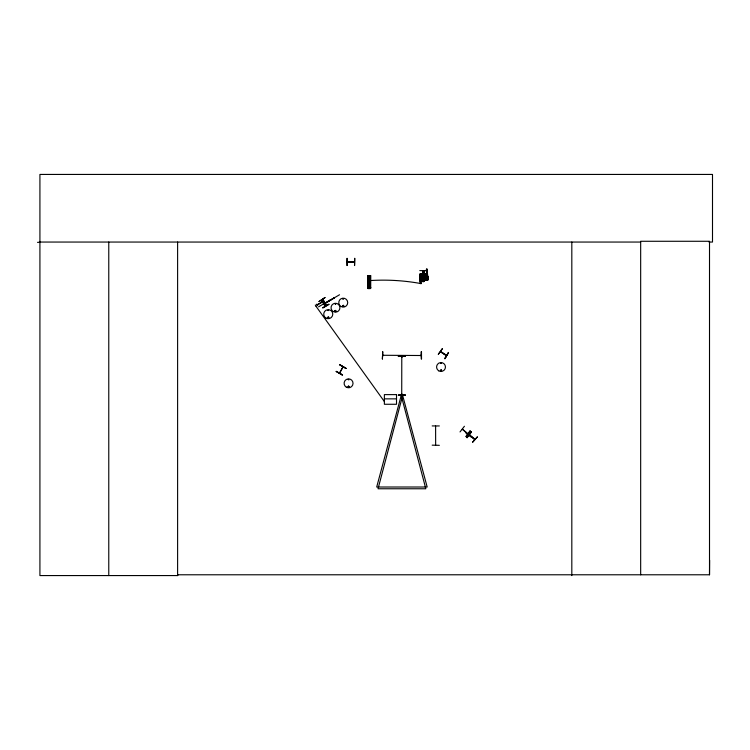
<?xml version="1.0" encoding="UTF-8"?>
<svg xmlns="http://www.w3.org/2000/svg" width="750" height="750" viewBox="0 0 750 750"><rect width="100%" height="100%" fill="white"/><g stroke="black" fill="none" stroke-linecap="round" stroke-linejoin="round"><path stroke-width="1.12" d="M708.994 242.053L712.5 242.053L712.5 174.431L39.919 174.431L39.919 575.569L177.713 575.569L177.619 574.781L709.509 574.781L709.612 560.278M419.934 275.578C418.003 272.316 429.441 275.138 426.206 274.181M419.803 279.947L420.45 279.947L419.803 279.947L419.859 274.144L420.647 274.181L420.581 275.503L419.878 275.531L426.947 275.503L426.3 275.578M420.45 279.947L420.6 274.341M422.203 281.438L422.203 280.331L421.022 280.003L421.022 278.062L422.194 277.219L424.397 277.191L425.569 278.006L425.569 279.947C421.922 280.837 428.522 280.134 426.178 279.947C426.206 277.894 426.441 272.578 426.159 275.072L420.581 275.503M426.938 274.116L426.947 275.287M420.553 276.234L419.766 277.312L419.775 280.097L426.825 279.947L426.938 274.181L419.916 274.181M440.55 351.722L446.494 355.584M401.728 394.781L401.784 356.447L401.709 357.103M402.094 394.753L401.775 394.031L402.066 394.678M328.641 310.444L327.872 310.547L328.594 310.359M327.834 317.409C329.072 319.2 328.181 315.637 327.947 317.822M328.941 317.522C326.897 319.378 328.247 315.722 328.809 317.194M335.1 303.881L335.756 304.266L335.231 303.731M334.809 310.875C336.009 313.369 336.384 309.159 334.922 310.734M334.997 311.053C336.281 309.591 335.709 312.516 335.062 311.166M342.853 298.912L343.622 298.809L342.9 299.109M342.778 305.859C343.631 307.613 343.837 304.641 342.872 305.775M349.041 386.794L348.225 386.325L348.684 387.084M349.191 386.841C348.169 384.159 347.484 388.997 349.266 386.672M440.644 363.188L441.366 363.478L440.719 363.103M441.666 370.359C439.453 372.506 441.431 367.725 441.478 370.809M462.244 429.309L467.644 433.641M469.247 435.056L474.788 439.5L469.294 435.009M435.609 426.038L435.647 445.153M343.847 306.328C343.444 303.422 341.663 307.969 343.866 306.15M368.812 280.65C368.916 282.778 370.706 279.675 368.812 280.65A214.219 209.85 60.1 0 1 421.153 283.612L421.116 283.012M348.234 379.406L348.853 379.875L348.319 379.35M348.159 386.559L348.684 386.259M421.978 274.256L422.053 274.828M424.744 275.006L424.744 274.284M402.066 357.15L402.028 356.522M339.647 372.994L343.05 366.853L339.544 373.106M336.272 371.372L342.413 375.084L336.244 371.409M383.541 355.556L382.791 355.556M421.125 355.556L420.366 355.566M347.344 261.825L348.188 262.153M347.344 262.078L354.488 261.788L353.784 262.078M446.419 355.716L440.531 351.816M442.425 348.516L438.272 354.366L442.5 348.572M444.694 358.538L448.556 352.5M323.531 302.738L324.413 302.803M335.109 310.847L335.587 310.641M464.419 426.262L460.022 431.925M470.138 430.837L465.928 436.65L470.1 430.8M467.034 437.634L471.469 432M469.791 435.413L469.387 434.766M474.188 438.919L474.769 439.387M472.688 442.144L477.459 436.791L472.669 442.134M423.366 279.084L421.341 280.097L422.803 278.888L421.266 277.669L423.309 278.653L425.334 277.622L423.778 278.869L425.269 280.05L423.197 279.113M465.422 432.581L470.963 436.959M420.347 355.275L421.144 355.275M347.419 261.825L354.413 261.797M426.356 274.144L426.309 274.828L419.794 274.537M420.591 274.753L420.506 274.181M317.006 304.791L323.728 300.947M317.213 305.138L323.831 301.125M323.391 302.653L324.075 302.25M323.541 302.906L324.234 302.503M323.644 303.075L324.328 302.672M323.719 303.206L324.488 302.934M318.544 306.853L330.637 299.728M324.384 303.975L334.378 297.797L324.234 303.731L325.022 303.684M328.894 304.144L322.669 307.697M322.856 308.016L329.034 304.378M329.316 300.75L339.534 294.759M420.431 283.003L419.831 283.444L421.153 283.612M343.078 305.363L343.566 305.428M426.431 269.1L427.322 269.634L426.431 269.1L426.6 272.428M427.819 276.6L427.828 277.669L427.022 277.716L427.003 276.647L427.819 276.6L428.072 279.881L427.256 279.928L426.844 276.028M427.022 278.447L427.838 278.428L428.072 279.881M427.041 279.544L427.856 279.497M419.962 274.697L421.059 274.744C422.231 277.238 418.706 276.684 419.962 274.781M420.525 280.453C423.094 279.431 421.275 282.966 424.472 281.381M419.85 274.425L426.909 274.275M421.125 351.816L421.266 358.978M382.866 355.547L383.484 355.266M421.069 355.519L382.838 355.275M398.325 356.372L405.487 356.409M398.325 394.95L405.497 394.903M398.325 395.212L405.497 395.203M432.178 425.925L439.35 425.953M432.188 445.162L439.35 445.322M37.5 242.334L39.919 242.325M39.919 242.053L640.669 242.053M346.941 258.366L346.978 265.538M347.419 262.078L354.516 262.078M354.506 265.538L354.872 258.366M419.812 270.609L426.984 270.712M419.85 274.35L426.938 274.35M419.869 274.537L426.956 274.753M424.744 274.931L424.097 274.856M370.659 275.578L367.894 275.587L367.894 288.534L370.659 288.525L370.603 275.578L370.472 288.525M368.081 276.9L370.472 276.9M368.081 277.781L370.472 277.781M368.081 279.094L370.472 279.094M426.825 279.722L426.178 279.947M368.081 280.256L370.472 280.256M368.081 281.569L370.472 281.569M368.081 287.213L370.472 287.213M367.688 287.681L370.875 287.681M384.375 398.859L396.516 398.859M440.897 370.828C442.791 370.003 439.397 369.684 441.019 370.781M421.978 274.875L421.978 274.125L422.7 274.256M419.775 280.097L420.553 280.425M462.478 429.094L467.616 433.669M469.528 434.831L474.891 439.116M339.684 364.95L346.012 368.316M336.225 371.456L342.553 374.822M440.681 351.516L446.531 355.266M420.366 276.403L419.85 280.078M316.125 306.441L384.375 401.569M322.809 299.297L326.447 305.475M321.778 299.906L325.331 306.131M321.431 300.103L325.069 306.281M316.65 304.191L317.559 305.738M315.281 305.006L316.191 306.544M427.828 277.669L427.603 275.306M427.838 278.428L427.659 275.981M427.022 277.716L426.788 275.353M427.003 276.647L427.256 279.928M427.547 274.603L427.575 275.672M426.731 274.65L426.759 275.709M427.5 273.872L427.509 274.838M426.694 274.884L426.469 270.619M427.453 273.984L427.35 272.241M426.591 273.159L426.637 274.031M427.453 273.122L427.312 271.388M427.284 270.572L427.378 271.65M427.266 269.794L427.35 270.947M427.247 269.1L427.331 270.281M426.506 269.681L426.516 270.328M421.481 351.806L421.528 358.978M401.775 394.106L401.784 394.753M424.397 280.303L424.481 281.447M709.509 574.781L709.509 241.275L640.669 241.275L640.669 574.781M571.819 242.053L571.819 575.569M424.191 270.712L424.191 276.853M424.163 270.712L424.163 276.853M423.891 276.853L423.891 270.712L423.797 276.853M423 270.712L423 276.853M422.897 270.712L422.897 276.853M422.634 270.712L422.597 276.853M370.284 275.578L370.284 288.525M370.2 275.578L370.134 288.525M370.003 275.578L370.031 288.525M369.881 275.578L369.825 288.525M369.647 288.525L368.916 288.525M368.728 275.587L368.738 288.534M368.569 275.587L368.681 288.534M368.419 275.587L368.522 288.534M368.269 275.587L368.259 288.534M368.212 288.534L368.081 275.587L367.959 288.534M354.562 258.366L354.609 265.538M347.241 258.366L347.241 265.538M177.609 242.053L177.609 575.569M108.769 242.053L108.769 575.569M419.784 281.794L421.556 281.831L419.784 281.794M401.428 394.697L376.697 487.013L427.172 487.013L402.441 394.697L401.091 395.062L425.831 488.766L378.038 488.766L402.778 395.062L401.428 394.697M339.825 364.688L345.966 368.4L339.825 364.688M448.519 352.472L444.947 358.706L448.519 352.472M471.234 431.812L467.072 437.662L471.234 431.812M325.003 297.544L319.031 301.519L325.003 297.544M426.019 276.131L420.497 276.272L426.019 276.131M424.397 278.025L422.203 278.044L422.203 279.984L424.397 279.956L424.397 278.025M424.003 280.828L422.597 281.194L424.003 280.828M382.744 351.816L382.387 358.988L382.744 351.816M405.487 356.062L398.325 356.475L405.487 356.025M396.516 394.613L384.375 394.613L384.375 404.269L396.516 404.269L396.516 394.613M326.184 305.625L322.509 299.475L326.1 305.681M333.263 311.559A4.444 4.444 0 0 0 339.928 307.706A4.444 4.444 0 0 0 333.263 303.863A4.444 4.444 0 0 0 333.263 311.559M341.006 306.506A4.472 4.472 0 0 0 347.719 302.634A4.472 4.472 0 0 0 341.006 298.762A4.472 4.472 0 0 0 341.006 306.506M325.988 318.094A4.537 4.537 0 0 0 332.784 314.166A4.537 4.537 0 0 0 325.988 310.247A4.537 4.537 0 0 0 325.988 318.094M438.797 370.856A4.444 4.444 0 0 0 445.463 367.003A4.444 4.444 0 0 0 438.797 363.159A4.444 4.444 0 0 0 438.797 370.856M346.341 387.188A4.462 4.462 0 0 0 353.034 383.325A4.462 4.462 0 0 0 346.341 379.453A4.462 4.462 0 0 0 346.341 387.188"/></g></svg>
